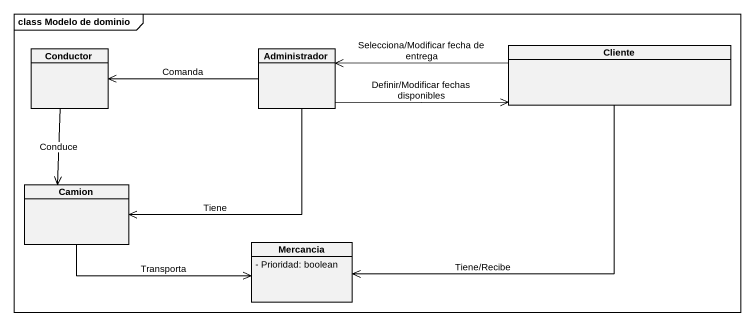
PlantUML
@startuml
mainframe class Modelo de dominio
hide circle
hide empty members
skinparam classAttributeIconSize 0
class Conductor
class Administrador
class Cliente
class Camion
class Mercancia {
  - Prioridad: boolean
}
Conductor --> Camion : Conduce
Administrador -left-> Conductor : Comanda
Administrador -right-> Cliente : Definir/Modificar fechas disponibles
Administrador --> Camion : Tiene
Cliente -left-> Administrador : Selecciona/Modificar fecha de entrega
Camion -right-> Mercancia : Transporta
Mercancia <-up- Cliente : Tiene/Recibe
@enduml
